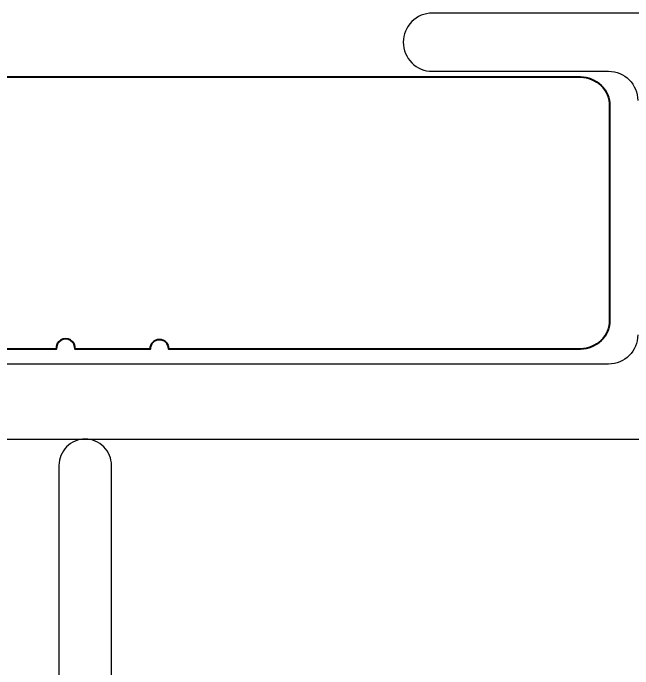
# Model space of a CAD drawing. Extents: x -26 to 91, y -47 to 75.
# Drawn here: x 14.713 to 15.374, y 66.582 to 67.281 of the extents above; entities that cross this region are included whole.
import ezdxf

# ---------------------------------------------------------------- set-up
doc = ezdxf.new("R2010")
doc.units = 0
doc.header["$MEASUREMENT"] = 0
doc.layers.get('0').update_dxf_attribs({"linetype": 'CONTINUOUS'})
doc.layers.add('DIM', color=7, linetype='CONTINUOUS')
doc.layers.add('FRAME', color=1, linetype='CONTINUOUS')

# ---------------------------------------------------------------- blocks, each defined once
blk = doc.blocks.new('3802 1 INCH SCREW ON STOP')
blk.add_lwpolyline([(0.06, -0.269), (1.531, -0.269, 0.414214), (1.562, -0.238), (1.562, 0.633, -0.414214), (1.59, 0.661), (1.59, 0.661, -0.414214), (1.618, 0.633), (1.618, -0.238, 0.414214), (1.649, -0.269), (2.639, -0.269, 0.414214)], format="xyb")
blk = doc.blocks.new('3809 BLOCK FRAME')
blk.add_lwpolyline([(-1.674, 0.454), (-4.425, 0.454)])
for points in [[(-3.575, 0), (-3.281, 0, 0.414214), (-3.25, 0.031, 0.414214), (-3.281, 0.062), (-3.469, 0.062, -0.414214), (-3.5, 0.093)], [(-3.5, 0.343, -0.414214), (-3.469, 0.374), (-2.41666, 0.374, -0.5024), (-2.38697, 0.33409, 0.280293), (-2.34946, 0.19025, 0.498955), (-2.30053, 0.19797, 0.334263), (-2.30634, 0.2348, -2.470836), (-2.19366, 0.2348, 0.334263), (-2.19947, 0.19797, 0.498955), (-2.15054, 0.19025, 0.280293), (-2.11303, 0.33409, -0.5024), (-2.08334, 0.374), (-1.637, 0.374, -0.414214)]]:
    blk.add_lwpolyline(points, format="xyb")

msp = doc.modelspace()

# ---------------------------------------------------------------- linework, layer by layer
at = {"layer": 'DIM', "color": 5, "lineweight": 40}
msp.add_lwpolyline([(13.53039, 67.21315), (15.31839, 67.21315, -0.414214), (15.34939, 67.18215), (15.34939, 66.95415, -0.414214), (15.31839, 66.92315), (14.87939, 66.92315, 1), (14.85939, 66.92315), (14.77936, 66.92315, 1.086283), (14.75942, 66.92315), (14.34039, 66.92315, -0.414214), (14.30939, 66.95415), (14.30939, 67.09212, 0.414214), (14.27839, 67.12312), (14.19539, 67.12312, 0.414214), (14.16439, 67.09212), (14.16439, 67.04587, -3.577628), (14.09439, 67.04587), (14.09439, 67.09212, 0.414214), (14.06339, 67.12312), (13.98039, 67.12312, 0.414214), (13.94939, 67.09212), (13.94939, 66.95415, -0.414214), (13.91839, 66.92315), (13.53039, 66.92315, -0.414214)], format="xyb", dxfattribs=at)

# ---------------------------------------------------------------- block references
at = {"layer": 'FRAME', "rotation": 180}
msp.add_blockref('3809 BLOCK FRAME', (11.87939, 67.28115), dxfattribs=at)
at = {"layer": 'FRAME', "xscale": -1}
msp.add_blockref('3802 1 INCH SCREW ON STOP', (16.38026, 66.16619), dxfattribs=at)

doc.saveas('drawing.dxf')
